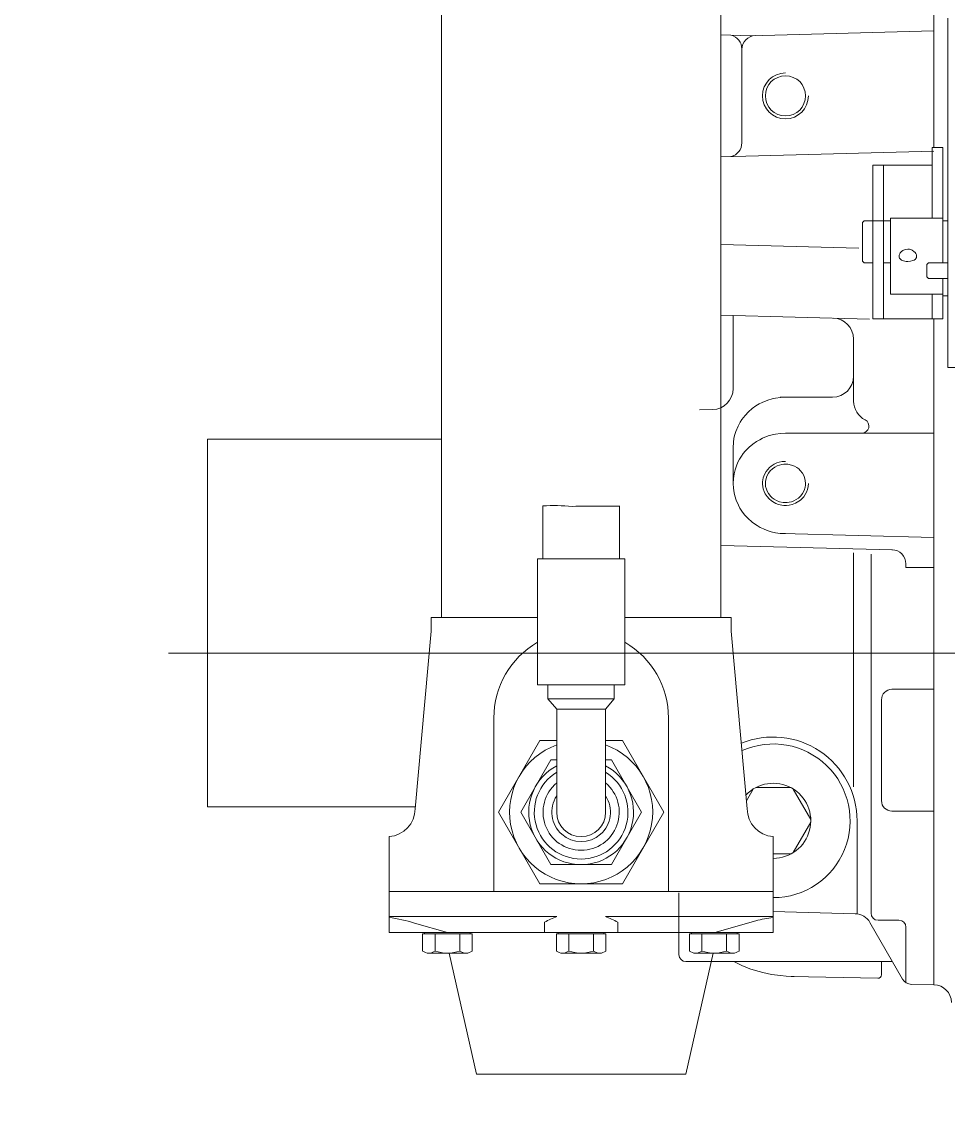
# Model space of a CAD drawing. Header units: millimetres. Extents: x 138823 to 235949, y -69097 to 9810.
# Drawn here: x 155032.2 to 155384.2, y -65095 to -64680.7 of the extents above; entities that cross this region are included whole.
import ezdxf

# ---------------------------------------------------------------- set-up
doc = ezdxf.new("R2010")
doc.units = ezdxf.units.MM
doc.layers.add('0 CASCO', color=7, linetype='Continuous')
doc.layers.add('18 MOTORES E GERADORES', color=14, linetype='Continuous')

msp = doc.modelspace()

# ---------------------------------------------------------------- linework, layer by layer
at = {"layer": '0 CASCO'}
msp.add_open_spline([(146126.82, -63082.43), (146215.2, -63369.66), (146379.47, -63903.54), (146662.98, -64639.71), (146952.93, -65272.76), (147256.1, -65825.61), (147575.41, -66312.18), (147907.4, -66748.12), (148141.96, -67015.25), (148256.81, -67146.05), (148433.31, -67217.62), (148727.39, -67336.86), (149267.37, -67517.24), (149866.81, -67690.32), (150582.08, -67853.22), (151284.25, -67971.53), (151973.43, -68053.78), (152654.36, -68110.1), (153543.21, -68165.07), (155031.62, -68229.81), (156745.07, -68300.69), (158569.82, -68359.4), (160341.66, -68398.49), (162120.51, -68415.91), (165904.25, -68415.58), (169966.48, -68414.49), (175373.8, -68418.02), (179241.25, -68353.49), (182508.18, -68358.73), (184198.21, -68343.7), (185099.59, -68311.19), (185777.92, -68270.41), (186463.78, -68206.91), (187165.87, -68113.71), (187764.5, -68007.52), (188457.23, -67861), (189171.48, -67681.5), (190011.86, -67437.72), (190763.31, -67194.39), (191465.34, -66941.61), (192112.93, -66674.24), (192717.78, -66369.93), (193303.42, -66005.52), (194045.73, -65461.3), (194777.19, -64875.13), (195509.51, -64332.91), (195966.55, -64029.98), (196376.02, -63801.44), (196709.38, -63650.83), (197110.89, -63519.82), (197514.32, -63423.58), (198015.82, -63322.47), (198542.47, -63229.63), (199173.55, -63150.26), (199598.12, -63107.99), (199854.89, -63082.43)], degree=3, knots=[0, 0, 0, 0, 901.347948, 1675.319997, 2364.677603, 2988.840142, 3564.913749, 4109.091785, 4631.178176, 4631.178176, 4631.178176, 5202.378251, 5582.891234, 6338.519578, 7073.266174, 7782.366384, 8473.718568, 9154.846991, 9831.879341, 11145.250803, 13624.165902, 14976.643804, 16622.243106, 18940.880075, 20313.267208, 27973.450232, 31127.646951, 36535.061714, 39576.620039, 40928.546533, 41604.908463, 42282.305172, 42966.969378, 43670.810001, 44406.445425, 44790.246915, 45794.849099, 46614.860763, 47415.011993, 48164.042526, 48852.838016, 49515.641376, 50192.856084, 50919.426916, 52275.645461, 53004.522816, 53652.759672, 53918.536496, 54410.868153, 54747.069908, 55184.163317, 55654.219696, 56281.932144, 56787.842028, 57561.948504, 57561.948504, 57561.948504, 57561.948504], dxfattribs=at)
at = {"layer": '18 MOTORES E GERADORES', "linetype": 'Continuous', "lineweight": 20}
for p, q in [((155378.8, -64337.64), (155378.8, -64728.46)), ((155191.66, -64907), (155191.66, -64590.54)), ((155297.83, -64907), (155297.83, -64590.54)), ((155378.8, -64603.98), (155378.8, -64728.46)), ((155384.11, -64812.07), (155384.11, -64679.36)), ((155309.12, -64685.97), (155297.83, -64685.67)), ((155378.8, -64684.14), (155309.12, -64685.97)), ((155305.81, -64690.95), (155305.81, -64726.69)), ((155378.79, -64729.85), (155297.83, -64731.97)), ((155378.19, -64755.28), (155378.19, -64728.46)), ((155378.19, -64728.46), (155382.18, -64728.46)), ((155382.18, -64764.29), (155382.18, -64728.46)), ((155355.63, -64735.1), (155378.19, -64735.1)), ((155355.63, -64764.22), (155355.63, -64735.1)), ((155359.61, -64764.22), (155359.61, -64735.1)), ((155351.65, -64756.99), (155352.31, -64756.33)), ((155355.63, -64756.33), (155352.32, -64756.33)), ((155355.63, -64756.33), (155359.61, -64756.33)), ((155362.27, -64756.33), (155359.61, -64756.33)), ((155382.18, -64755.28), (155362.27, -64755.28)), ((155362.27, -64784.13), (155362.27, -64755.28)), ((155384.11, -64756.33), (155382.18, -64756.33)), ((155351.65, -64756.99), (155351.65, -64771.59)), ((155355.63, -64793.49), (155355.63, -64764.29)), ((155359.61, -64793.49), (155359.61, -64764.29)), ((155382.18, -64772.26), (155382.18, -64764.29)), ((155350.24, -64766.67), (155297.83, -64765.3)), ((155365.65, -64769.36), (155365.81, -64768.89)), ((155365.81, -64768.89), (155366.02, -64768.51)), ((155366.02, -64768.51), (155366.55, -64767.91)), ((155366.55, -64767.91), (155367.05, -64767.55)), ((155367.05, -64767.55), (155367.94, -64767.19)), ((155367.94, -64767.19), (155368.9, -64767.07)), ((155368.9, -64767.07), (155369.55, -64767.12)), ((155369.55, -64767.12), (155370.1, -64767.26)), ((155370.1, -64767.26), (155370.55, -64767.44)), ((155370.55, -64767.44), (155371.24, -64767.9)), ((155371.24, -64767.9), (155371.66, -64768.33)), ((155371.66, -64768.33), (155371.9, -64768.7)), ((155371.9, -64768.7), (155372.14, -64769.29)), ((155352.32, -64772.26), (155351.65, -64771.59)), ((155355.63, -64772.26), (155352.32, -64772.26)), ((155362.27, -64772.26), (155359.61, -64772.26)), ((155365.59, -64769.92), (155365.65, -64769.36)), ((155365.62, -64770.19), (155365.59, -64769.92)), ((155365.72, -64770.45), (155365.62, -64770.19)), ((155366.13, -64770.93), (155365.72, -64770.45)), ((155366.53, -64771.2), (155366.13, -64770.93)), ((155367.2, -64771.49), (155366.53, -64771.2)), ((155368.26, -64771.72), (155367.2, -64771.49)), ((155368.9, -64771.75), (155368.26, -64771.72)), ((155369.87, -64771.67), (155368.9, -64771.75)), ((155370.75, -64771.44), (155369.87, -64771.67)), ((155371.26, -64771.21), (155370.75, -64771.44)), ((155371.79, -64770.83), (155371.26, -64771.21)), ((155372, -64770.58), (155371.79, -64770.83)), ((155372.16, -64770.28), (155372, -64770.58)), ((155372.14, -64769.29), (155372.22, -64769.92)), ((155372.22, -64769.92), (155372.16, -64770.28)), ((155376.81, -64772.26), (155376.14, -64772.92)), ((155376.14, -64777.56), (155376.14, -64772.92)), ((155384.11, -64772.26), (155376.81, -64772.26)), ((155376.81, -64778.23), (155376.14, -64777.56)), ((155384.11, -64778.23), (155376.81, -64778.23)), ((155382.18, -64793.49), (155382.18, -64778.23)), ((155382.18, -64784.13), (155362.27, -64784.13)), ((155378.19, -64793.49), (155378.19, -64784.13)), ((155384.11, -64784.86), (155382.18, -64784.86)), ((155354.39, -64793.64), (155297.83, -64792.16)), ((155297.84, -64792.16), (155297.84, -64827.31)), ((155302.49, -64792.29), (155302.49, -64820.07)), ((155355.63, -64793.49), (155382.18, -64793.49)), ((155378.8, -64793.49), (155378.8, -64887.98)), ((155378.8, -64793.49), (155378.8, -65046.65)), ((155348.27, -64801.24), (155348.27, -64824.84)), ((155569.9, -64812.07), (155384.11, -64812.07)), ((155309.77, -64827.65), (155311.13, -64826.66)), ((155311.13, -64826.66), (155312.4, -64825.9)), ((155312.4, -64825.9), (155313.55, -64825.3)), ((155313.55, -64825.3), (155315.66, -64824.44)), ((155315.66, -64824.44), (155317.3, -64823.95)), ((155317.3, -64823.95), (155318.55, -64823.67)), ((155318.55, -64823.67), (155320.46, -64823.41)), ((155340.31, -64823.32), (155320.41, -64823.32)), ((155320.46, -64823.41), (155322.4, -64823.32)), ((155294.73, -64828.03), (155289.78, -64828.16)), ((155305.87, -64831.77), (155307.02, -64830.28)), ((155307.02, -64830.28), (155308.32, -64828.91)), ((155308.32, -64828.91), (155309.77, -64827.65)), ((155303.53, -64836.31), (155304.39, -64834.27)), ((155304.39, -64834.27), (155305.18, -64832.81)), ((155305.18, -64832.81), (155305.87, -64831.77)), ((155102.76, -64839.32), (155191.66, -64839.32)), ((155102.76, -64839.32), (155102.76, -64978.92)), ((155302.58, -64840.53), (155302.82, -64838.91)), ((155302.82, -64838.91), (155303.15, -64837.51)), ((155303.15, -64837.51), (155303.53, -64836.31)), ((155311.34, -64840.2), (155312.59, -64839.46)), ((155312.59, -64839.46), (155313.72, -64838.89)), ((155313.72, -64838.89), (155315.79, -64838.06)), ((155315.79, -64838.06), (155317.4, -64837.59)), ((155317.4, -64837.59), (155318.63, -64837.33)), ((155318.63, -64837.33), (155320.51, -64837.07)), ((155320.51, -64837.07), (155322.4, -64836.98)), ((155378.8, -64836.98), (155322.4, -64836.98)), ((155302.49, -64842.4), (155302.58, -64840.53)), ((155302.49, -64842.4), (155302.49, -64856.07)), ((155307.07, -64843.89), (155308.55, -64842.35)), ((155308.55, -64842.35), (155309.99, -64841.14)), ((155309.99, -64841.14), (155311.34, -64840.2)), ((155304.33, -64848.06), (155304.97, -64846.85)), ((155304.97, -64846.85), (155305.65, -64845.75)), ((155305.65, -64845.75), (155306.35, -64844.77)), ((155306.35, -64844.77), (155307.07, -64843.89)), ((155319.94, -64848.04), (155321.15, -64847.78)), ((155321.15, -64847.78), (155322.4, -64847.7)), ((155302.85, -64852.46), (155303.24, -64850.86)), ((155303.24, -64850.86), (155303.75, -64849.39)), ((155303.75, -64849.39), (155304.33, -64848.06)), ((155314.41, -64852.68), (155315.01, -64851.61)), ((155315.01, -64851.61), (155315.65, -64850.76)), ((155315.65, -64850.76), (155316.3, -64850.08)), ((155315.89, -64852.24), (155316.62, -64851.29)), ((155316.3, -64850.08), (155316.93, -64849.54)), ((155316.62, -64851.29), (155317.44, -64850.51)), ((155316.93, -64849.54), (155318.16, -64848.75)), ((155317.44, -64850.51), (155318.31, -64849.89)), ((155318.16, -64848.75), (155319.15, -64848.3)), ((155318.31, -64849.89), (155319.21, -64849.42)), ((155319.15, -64848.3), (155319.94, -64848.04)), ((155319.21, -64849.42), (155320.1, -64849.09)), ((155320.1, -64849.09), (155320.97, -64848.88)), ((155320.97, -64848.88), (155321.8, -64848.78)), ((155321.8, -64848.78), (155322.58, -64848.76)), ((155322.58, -64848.76), (155323.32, -64848.81)), ((155323.32, -64848.81), (155324.67, -64849.09)), ((155324.67, -64849.09), (155325.79, -64849.52)), ((155325.79, -64849.52), (155326.7, -64850.03)), ((155326.7, -64850.03), (155327.43, -64850.57)), ((155327.43, -64850.57), (155328.01, -64851.12)), ((155328.01, -64851.12), (155328.87, -64852.2)), ((155302.49, -64856.07), (155302.58, -64854.2)), ((155302.58, -64857.88), (155302.49, -64856.07)), ((155302.58, -64854.2), (155302.85, -64852.46)), ((155313.67, -64856.31), (155313.69, -64855.48)), ((155313.69, -64855.48), (155313.78, -64854.7)), ((155313.78, -64854.7), (155313.94, -64853.98)), ((155313.94, -64853.98), (155314.41, -64852.68)), ((155314.76, -64856.07), (155314.8, -64855.35)), ((155314.86, -64857.21), (155314.76, -64856.07)), ((155314.8, -64855.35), (155314.91, -64854.66)), ((155314.91, -64854.66), (155315.3, -64853.37)), ((155315.3, -64853.37), (155315.89, -64852.24)), ((155328.87, -64852.2), (155329.37, -64853.1)), ((155329.37, -64853.1), (155329.65, -64853.81)), ((155329.65, -64853.81), (155329.93, -64854.93)), ((155329.93, -64854.93), (155330.03, -64856.07)), ((155330.03, -64856.07), (155329.99, -64856.79)), ((155331.13, -64856.07), (155331.03, -64857.3)), ((155302.85, -64859.68), (155302.58, -64857.88)), ((155303.12, -64860.86), (155302.85, -64859.68)), ((155313.74, -64857.2), (155313.67, -64856.31)), ((155313.93, -64858.14), (155313.74, -64857.2)), ((155314.26, -64859.1), (155313.93, -64858.14)), ((155314.73, -64860.08), (155314.26, -64859.1)), ((155315.38, -64861.06), (155314.73, -64860.08)), ((155315.14, -64858.33), (155314.86, -64857.21)), ((155315.42, -64859.04), (155315.14, -64858.33)), ((155315.92, -64859.94), (155315.42, -64859.04)), ((155316.78, -64861.02), (155315.92, -64859.94)), ((155328.9, -64859.9), (155328.17, -64860.85)), ((155329.49, -64858.77), (155328.9, -64859.9)), ((155329.9, -64860.35), (155329.35, -64861.14)), ((155329.88, -64857.48), (155329.49, -64858.77)), ((155329.99, -64856.79), (155329.88, -64857.48)), ((155330.39, -64859.44), (155329.9, -64860.35)), ((155330.77, -64858.43), (155330.39, -64859.44)), ((155331.03, -64857.3), (155330.77, -64858.43)), ((155231.53, -64864.56), (155232.92, -64864.5)), ((155232.92, -64864.5), (155234.31, -64864.45)), ((155234.31, -64864.45), (155235.7, -64864.5)), ((155235.7, -64864.5), (155237.09, -64864.56)), ((155303.62, -64862.4), (155303.12, -64860.86)), ((155304.48, -64864.38), (155303.62, -64862.4)), ((155305.07, -64865.47), (155304.48, -64864.38)), ((155316.22, -64861.99), (155315.38, -64861.06)), ((155317.1, -64862.72), (155316.22, -64861.99)), ((155317.36, -64861.57), (155316.78, -64861.02)), ((155318.06, -64863.34), (155317.1, -64862.72)), ((155318.09, -64862.11), (155317.36, -64861.57)), ((155318.75, -64863.68), (155318.06, -64863.34)), ((155319, -64862.62), (155318.09, -64862.11)), ((155319.71, -64864.04), (155318.75, -64863.68)), ((155320.12, -64863.05), (155319, -64862.62)), ((155321.05, -64864.34), (155319.71, -64864.04)), ((155321.47, -64863.33), (155320.12, -64863.05)), ((155321.83, -64864.42), (155321.05, -64864.34)), ((155322.21, -64863.38), (155321.47, -64863.33)), ((155322.73, -64864.43), (155321.83, -64864.42)), ((155322.99, -64863.36), (155322.21, -64863.38)), ((155323.76, -64864.34), (155322.73, -64864.43)), ((155323.83, -64863.26), (155322.99, -64863.36)), ((155324.9, -64864.09), (155323.76, -64864.34)), ((155324.69, -64863.05), (155323.83, -64863.26)), ((155325.58, -64862.72), (155324.69, -64863.05)), ((155326.15, -64863.63), (155324.9, -64864.09)), ((155326.48, -64862.25), (155325.58, -64862.72)), ((155327.47, -64862.88), (155326.15, -64863.63)), ((155327.35, -64861.63), (155326.48, -64862.25)), ((155328.17, -64860.85), (155327.35, -64861.63)), ((155328.11, -64862.39), (155327.47, -64862.88)), ((155328.74, -64861.82), (155328.11, -64862.39)), ((155329.35, -64861.14), (155328.74, -64861.82)), ((155230.14, -64864.62), (155231.53, -64864.56)), ((155230.14, -64864.62), (155230.14, -64884.8)), ((155237.09, -64864.56), (155238.49, -64864.62)), ((155238.49, -64864.62), (155239.88, -64864.68)), ((155239.88, -64864.68), (155241.27, -64864.8)), ((155241.27, -64864.8), (155242.66, -64864.68)), ((155242.66, -64864.68), (155259.34, -64864.68)), ((155259.34, -64864.62), (155259.34, -64884.8)), ((155305.84, -64866.67), (155305.07, -64865.47)), ((155306.83, -64867.96), (155305.84, -64866.67)), ((155308.09, -64869.34), (155306.83, -64867.96)), ((155309.69, -64870.77), (155308.09, -64869.34)), ((155310.61, -64871.45), (155309.69, -64870.77)), ((155311.64, -64872.13), (155310.61, -64871.45)), ((155312.78, -64872.78), (155311.64, -64872.13)), ((155314.04, -64873.39), (155312.78, -64872.78)), ((155315.43, -64873.95), (155314.04, -64873.39)), ((155316.96, -64874.43), (155315.43, -64873.95)), ((155318.63, -64874.81), (155316.96, -64874.43)), ((155320.44, -64875.07), (155318.63, -64874.81)), ((155322.4, -64875.16), (155320.44, -64875.07)), ((155378.8, -64876.63), (155321.31, -64875.13)), ((155363.01, -64881.34), (155297.83, -64879.64)), ((155228.15, -64884.8), (155228.15, -64932.57)), ((155228.15, -64884.8), (155261.33, -64884.8)), ((155261.33, -64884.8), (155261.33, -64932.57)), ((155348.27, -64882.51), (155348.27, -64971.42)), ((155354.91, -64882.92), (155354.91, -65019.41)), ((155368.18, -64886.65), (155368.18, -64887.98)), ((155378.8, -64887.98), (155368.18, -64887.98)), ((155378.8, -64887.98), (155378.8, -65046.66)), ((155187.68, -64907), (155228.15, -64907)), ((155187.68, -64912.21), (155187.68, -64907)), ((155261.33, -64907), (155301.81, -64907)), ((155301.81, -64912.21), (155301.81, -64907)), ((155181.6, -64979.68), (155187.68, -64912.21)), ((155307.88, -64979.68), (155301.81, -64912.21)), ((155087.89, -64920.58), (155548.19, -64920.58)), ((155244.74, -64920.58), (155822.71, -64920.58)), ((155228.15, -64932.57), (155261.33, -64932.57)), ((155232.13, -64937.88), (155232.13, -64932.57)), ((155257.35, -64937.88), (155257.35, -64932.57)), ((155378.8, -64934.32), (155362.87, -64934.32)), ((155235.45, -64941.86), (155232.13, -64937.88)), ((155232.13, -64937.88), (155257.35, -64937.88)), ((155254.03, -64941.86), (155257.35, -64937.88)), ((155358.89, -64938.3), (155358.89, -64976.6)), ((155235.45, -64981.01), (155235.45, -64941.86)), ((155235.45, -64941.86), (155254.03, -64941.86)), ((155254.03, -64981.01), (155254.03, -64941.86)), ((155211.56, -65011.12), (155211.56, -64945.18)), ((155277.92, -65011.12), (155277.92, -64945.18)), ((155213.33, -64981.01), (155229.03, -64953.81)), ((155235.45, -64953.81), (155229.03, -64953.81)), ((155254.03, -64953.81), (155260.45, -64953.81)), ((155260.45, -64953.81), (155276.16, -64981.01)), ((155221.76, -64981.01), (155233.25, -64961.11)), ((155235.45, -64961.11), (155233.25, -64961.11)), ((155254.03, -64961.11), (155256.24, -64961.11)), ((155256.23, -64961.11), (155267.73, -64981.01)), ((155310.17, -64972.2), (155307.6, -64976.64)), ((155311.07, -64971.67), (155324.43, -64971.67)), ((155325.33, -64972.2), (155332.01, -64983.76)), ((155102.76, -64978.92), (155181.67, -64978.92)), ((155229.03, -65008.22), (155213.33, -64981.01)), ((155233.25, -65000.92), (155221.76, -64981.01)), ((155267.73, -64981.01), (155256.23, -65000.92)), ((155276.16, -64981.01), (155260.45, -65008.22)), ((155349.6, -64984.28), (155349.6, -65019.6)), ((155378.8, -64980.58), (155362.87, -64980.58)), ((155332.01, -64984.8), (155325.33, -64996.37)), ((155171.75, -65026.74), (155171.75, -64990.27)), ((155317.73, -65026.74), (155317.73, -64990.27)), ((155317.73, -64996.89), (155324.43, -64996.89)), ((155256.24, -65000.92), (155233.25, -65000.92)), ((155260.45, -65008.22), (155229.03, -65008.22)), ((155317.73, -65011.12), (155171.75, -65011.12)), ((155281.92, -65011.62), (155281.92, -65035.14)), ((155235.55, -65020.67), (155171.75, -65020.67)), ((155253.94, -65020.67), (155317.73, -65020.67)), ((155348.91, -65019.61), (155317.73, -65018.8)), ((155181.41, -65023.13), (155193.99, -65026.74)), ((155230.86, -65026.74), (155230.86, -65022.8)), ((155258.62, -65026.74), (155258.62, -65022.8)), ((155311.07, -65022.27), (155295.5, -65026.74)), ((155354.48, -65022.93), (155366.9, -65044.44)), ((155365.53, -65022.07), (155357.56, -65022.07)), ((155368.18, -65024.72), (155368.18, -65045.58)), ((155171.75, -65026.74), (155197.06, -65026.74)), ((155317.73, -65026.74), (155176.69, -65026.74)), ((155203.35, -65027.26), (155184.51, -65027.26)), ((155184.51, -65033.75), (155184.51, -65027.26)), ((155185.25, -65027.26), (155185.25, -65026.74)), ((155189.22, -65033.75), (155189.22, -65027.26)), ((155198.64, -65033.75), (155198.64, -65027.26)), ((155202.61, -65027.26), (155202.61, -65026.74)), ((155203.35, -65033.75), (155203.35, -65027.26)), ((155254.16, -65027.26), (155235.32, -65027.26)), ((155235.32, -65033.75), (155235.32, -65027.26)), ((155236.06, -65027.26), (155236.06, -65026.74)), ((155240.03, -65033.75), (155240.03, -65027.26)), ((155249.45, -65033.75), (155249.45, -65027.26)), ((155253.42, -65027.26), (155253.42, -65026.74)), ((155254.16, -65033.75), (155254.16, -65027.26)), ((155285.9, -65033.75), (155285.9, -65027.26)), ((155304.74, -65027.26), (155285.9, -65027.26)), ((155286.64, -65027.26), (155286.64, -65026.74)), ((155290.61, -65033.75), (155290.61, -65027.26)), ((155300.03, -65033.75), (155300.03, -65027.26)), ((155304, -65027.26), (155304, -65026.74)), ((155304.74, -65033.75), (155304.74, -65027.26)), ((155201, -65034.56), (155186.87, -65034.56)), ((155204.93, -65080.54), (155194.59, -65034.54)), ((155251.81, -65034.56), (155237.67, -65034.56)), ((155284.55, -65080.54), (155294.89, -65034.54)), ((155363.06, -65037.79), (155284.57, -65037.79)), ((155302.39, -65034.56), (155288.25, -65034.56)), ((155305.77, -65039.23), (155302.81, -65037.79)), ((155358.89, -65037.79), (155358.89, -65042.8)), ((155308.84, -65040.47), (155305.77, -65039.23)), ((155310.95, -65041.17), (155308.84, -65040.47)), ((155313.81, -65041.97), (155310.95, -65041.17)), ((155317.11, -65042.65), (155313.81, -65041.97)), ((155320.45, -65043.12), (155317.11, -65042.65)), ((155322.7, -65043.3), (155320.45, -65043.12)), ((155325.71, -65043.39), (155322.7, -65043.3)), ((155357.53, -65044.13), (155324.57, -65043.38)), ((155378.8, -65046.66), (155370.25, -65046.43)), ((155204.93, -65080.55), (155284.55, -65080.55))]:
    msp.add_line(p, q, dxfattribs=at)
msp.add_circle((155322.4, -64708.82), 7.63, dxfattribs=at)
for centre, radius, start, end in [((155300.5, -64690.95), 5.31, 0, 77.1274), ((155311.11, -64691.22), 5.31, 91.5, 180), ((155322.4, -64708.82), 8.73, 90, 360), ((155300.5, -64726.69), 5.31, 282.8717, 360), ((155340.31, -64801.24), 7.96, 0, 88.4999), ((155340.31, -64815.35), 7.96, 270, 360), ((155294.53, -64820.07), 7.96, 271.5001, 360), ((155356.24, -64824.84), 7.96, 180, 243.371), ((155351.48, -64834.33), 2.65, 270, 63.371), ((155362.87, -64886.65), 5.31, 0, 90), ((155244.74, -64945.18), 33.18, 120.0001, 180), ((155244.74, -64945.18), 33.18, 0, 60.0001), ((155362.87, -64938.3), 3.98, 90, 180), ((155244.74, -64981.01), 27.21, 109.966, 70.034), ((155317.75, -64984.28), 31.85, 0, 112.3454), ((155317.75, -64984.28), 29.2, 269.9638, 113.9654), ((155244.74, -64981.01), 19.91, 117.818, 62.182), ((155244.74, -64981.01), 17.8, 121.4627, 58.5373), ((155244.74, -64981.01), 14.48, 129.9061, 50.0939), ((155317.75, -64984.28), 14.27, 269.926, 136.4656), ((155244.74, -64981.01), 11.16, 146.3257, 33.6742), ((155170.99, -64979.68), 10.62, 274.124, 0), ((155318.5, -64979.68), 10.62, 180, 265.876), ((155362.87, -64976.6), 3.98, 180, 270), ((155244.74, -64981.01), 9.29, 180.0001, 0), ((155165.53, -65072.71), 52.06, 72.2429, 83.139), ((155244.74, -65047.15), 28.03, 109.1524, 119.6923), ((155244.74, -65047.15), 28.03, 60.3076, 70.8476), ((155323.95, -65072.71), 52.06, 96.861, 104.3262), ((155348.74, -65026.25), 6.64, 30, 88.4999), ((155357.56, -65019.41), 2.65, 180, 270), ((155365.53, -65024.72), 2.65, 0, 90), ((155186.87, -65030.72), 3.84, 232.12, 307.8798), ((155193.93, -65020.43), 14.13, 250.5288, 289.4713), ((155201, -65030.72), 3.84, 232.12, 307.8798), ((155237.67, -65030.72), 3.84, 232.12, 307.8798), ((155244.74, -65020.43), 14.13, 250.5288, 289.4713), ((155251.81, -65030.72), 3.84, 232.12, 307.8798), ((155288.25, -65030.72), 3.84, 232.12, 307.8798), ((155295.32, -65020.43), 14.13, 250.5288, 289.4713), ((155302.39, -65030.72), 3.84, 232.12, 307.8798), ((155284.57, -65035.14), 2.65, 180, 270), ((155357.56, -65042.8), 1.33, 268.7008, 0), ((155370.35, -65042.45), 3.98, 209.9999, 268.4998), ((155378.8, -65053.28), 6.64, 0, 90)]:
    msp.add_arc(centre, radius, start, end, dxfattribs=at)

doc.saveas('drawing.dxf')
